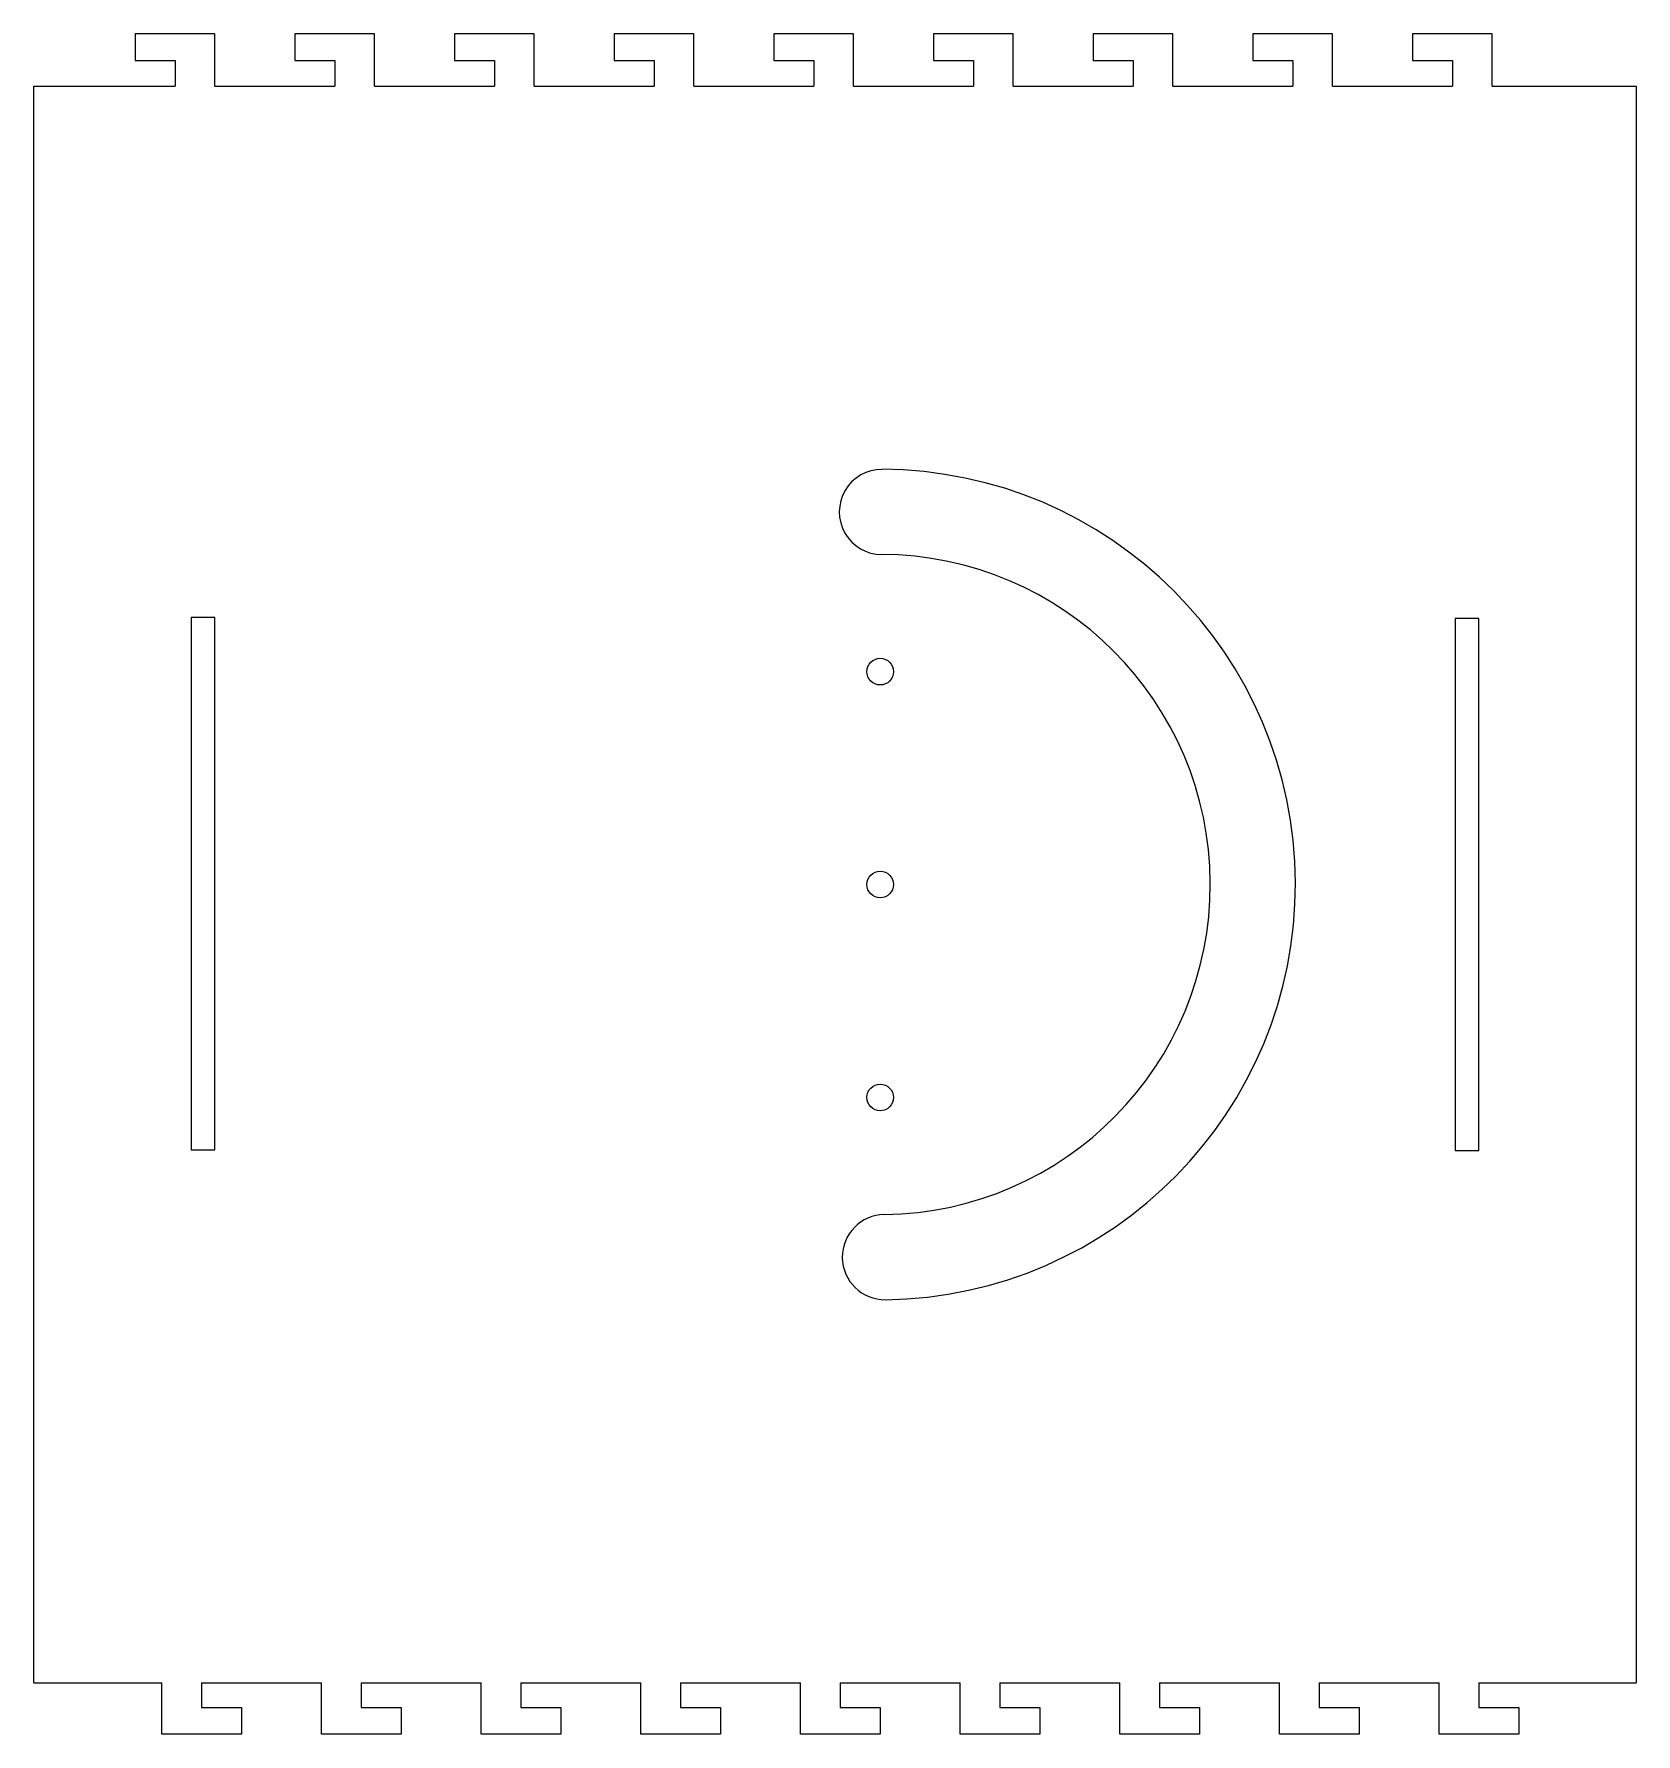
# Model space of a CAD drawing. Header units: millimetres. Extents: x -149 to 152, y -160 to 160.
import ezdxf

# ---------------------------------------------------------------- set-up
doc = ezdxf.new("R2010")
doc.units = ezdxf.units.MM

msp = doc.modelspace()

# ---------------------------------------------------------------- linework, layer by layer
at = {"color": 7, "linetype": 'Continuous', "lineweight": 25}
for p, q in [((-130, 159.8), (-130, 154.8)), ((-115, 159.8), (-130, 159.8)), ((-115, 150), (-115, 159.8)), ((-100, 159.8), (-100, 154.8)), ((-85, 159.8), (-100, 159.8)), ((-85, 150), (-85, 159.8)), ((-70, 159.8), (-70, 154.8)), ((-55, 159.8), (-70, 159.8)), ((-55, 150), (-55, 159.8)), ((-40, 159.8), (-40, 154.8)), ((-25, 159.8), (-40, 159.8)), ((-25, 150), (-25, 159.8)), ((-10, 159.8), (-10, 154.8)), ((5, 159.8), (-10, 159.8)), ((5, 150), (5, 159.8)), ((20, 159.8), (20, 154.8)), ((35, 159.8), (20, 159.8)), ((35, 150), (35, 159.8)), ((50, 159.8), (50, 154.8)), ((65, 159.8), (50, 159.8)), ((65, 150), (65, 159.8)), ((80, 159.8), (80, 154.8)), ((95, 159.8), (80, 159.8)), ((95, 150), (95, 159.8)), ((110, 159.8), (110, 154.8)), ((125, 159.8), (110, 159.8)), ((125, 150), (125, 159.8)), ((-130, 154.8), (-122.5, 154.8)), ((-122.5, 154.8), (-122.5, 150)), ((-100, 154.8), (-92.5, 154.8)), ((-92.5, 154.8), (-92.5, 150)), ((-70, 154.8), (-62.5, 154.8)), ((-62.5, 154.8), (-62.5, 150)), ((-40, 154.8), (-32.5, 154.8)), ((-32.5, 154.8), (-32.5, 150)), ((-10, 154.8), (-2.5, 154.8)), ((-2.5, 154.8), (-2.5, 150)), ((20, 154.8), (27.5, 154.8)), ((27.5, 154.8), (27.5, 150)), ((50, 154.8), (57.5, 154.8)), ((57.5, 154.8), (57.5, 150)), ((80, 154.8), (87.5, 154.8)), ((87.5, 154.8), (87.5, 150)), ((110, 154.8), (117.5, 154.8)), ((117.5, 154.8), (117.5, 150)), ((-149, -150), (-149, 150)), ((-149, 150), (-122.5, 150)), ((-115, 150), (-92.5, 150)), ((-85, 150), (-62.5, 150)), ((-55, 150), (-32.5, 150)), ((-25, 150), (-2.5, 150)), ((5, 150), (27.5, 150)), ((35, 150), (57.5, 150)), ((65, 150), (87.5, 150)), ((95, 150), (117.5, 150)), ((125, 150), (152, 150)), ((152, 150), (152, -150)), ((-115, 50.16), (-119.5, 50.16)), ((-119.5, 50.16), (-119.5, -49.84)), ((-115, -49.84), (-115, 50.16)), ((122.5, 50), (118, 50)), ((118, 50), (118, -50)), ((122.5, -50), (122.5, 50)), ((-119.5, -49.84), (-115, -49.84)), ((118, -50), (122.5, -50)), ((-149, -150), (-125, -150)), ((-125, -159.6), (-125, -150)), ((-117.5, -150), (-117.5, -154.6)), ((-117.5, -150), (-95, -150)), ((-95, -159.6), (-95, -150)), ((-87.5, -150), (-87.5, -154.6)), ((-87.5, -150), (-65, -150)), ((-65, -159.6), (-65, -150)), ((-57.5, -150), (-57.5, -154.6)), ((-57.5, -150), (-35, -150)), ((-35, -159.6), (-35, -150)), ((-27.5, -150), (-27.5, -154.6)), ((-27.5, -150), (-5, -150)), ((-5, -159.6), (-5, -150)), ((2.5, -150), (2.5, -154.6)), ((2.5, -150), (25, -150)), ((25, -159.6), (25, -150)), ((32.5, -150), (32.5, -154.6)), ((32.5, -150), (55, -150)), ((55, -159.6), (55, -150)), ((62.5, -150), (62.5, -154.6)), ((62.5, -150), (85, -150)), ((85, -159.6), (85, -150)), ((92.5, -150), (92.5, -154.6)), ((92.5, -150), (115, -150)), ((115, -159.6), (115, -150)), ((122.5, -150), (122.5, -154.6)), ((122.5, -150), (152, -150)), ((-117.5, -154.6), (-110, -154.6)), ((-110, -154.6), (-110, -159.6)), ((-87.5, -154.6), (-80, -154.6)), ((-80, -154.6), (-80, -159.6)), ((-57.5, -154.6), (-50, -154.6)), ((-50, -154.6), (-50, -159.6)), ((-27.5, -154.6), (-20, -154.6)), ((-20, -154.6), (-20, -159.6)), ((2.5, -154.6), (10, -154.6)), ((10, -154.6), (10, -159.6)), ((32.5, -154.6), (40, -154.6)), ((40, -154.6), (40, -159.6)), ((62.5, -154.6), (70, -154.6)), ((70, -154.6), (70, -159.6)), ((92.5, -154.6), (100, -154.6)), ((100, -154.6), (100, -159.6)), ((122.5, -154.6), (130, -154.6)), ((130, -154.6), (130, -159.6)), ((-110, -159.6), (-125, -159.6)), ((-80, -159.6), (-95, -159.6)), ((-50, -159.6), (-65, -159.6)), ((-20, -159.6), (-35, -159.6)), ((10, -159.6), (-5, -159.6)), ((40, -159.6), (25, -159.6)), ((70, -159.6), (55, -159.6)), ((100, -159.6), (85, -159.6)), ((130, -159.6), (115, -159.6))]:
    msp.add_line(p, q, dxfattribs=at)
for centre in [(10, 40), (10, 0), (10, -40)]:
    msp.add_circle(centre, 2.5, dxfattribs=at)
for centre, radius, start, end in [((10.31, 70), 8, 89.7482, 269.7482), ((10, 0), 78.01, 270.7122, 89.7482), ((10, 0), 62.01, 270.7122, 89.7482), ((10.87, -70), 8, 90.7122, 270.7122)]:
    msp.add_arc(centre, radius, start, end, dxfattribs=at)

doc.saveas('drawing.dxf')
